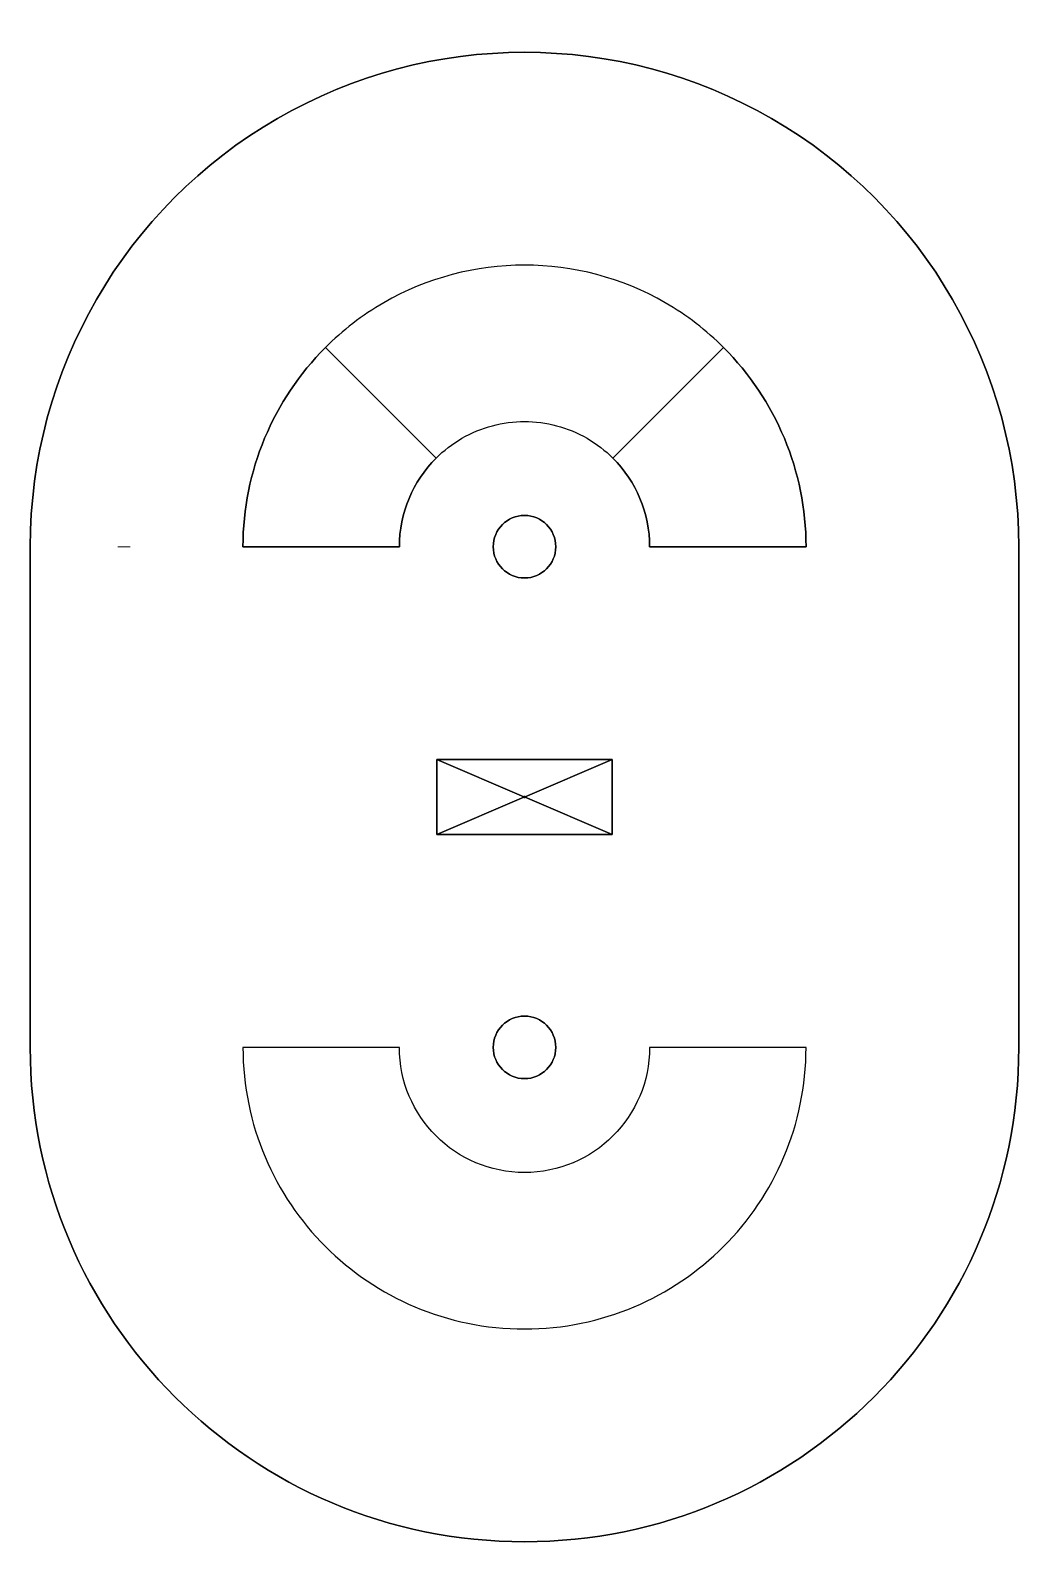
# Model space of a CAD drawing. Header units: millimetres. Extents: x -79 to 79, y -119 to 123.
import ezdxf

# ---------------------------------------------------------------- set-up
doc = ezdxf.new("R2010")
doc.units = ezdxf.units.MM
doc.header["$MEASUREMENT"] = 0
doc.layers.add('Layer 1', color=7, linetype='Continuous')

msp = doc.modelspace()

# ---------------------------------------------------------------- linework, layer by layer
at = {"layer": 'Layer 1', "color": 7}
for points, knots in [([(-79, 40.0001), (-79, 40.0001), (-79, -40.0001), (-79, -40.0001), (-79, -40.0001), (-79, -83.6302), (-43.6308, -118.9999), (0, -118.9999), (0, -118.9999), (43.6301, -119.0001), (78.9996, -83.6309), (79, -40.0001), (79, -40.0001), (79, -40.0001), (79, 40.0001), (79, 40.0001), (79, 40.0001), (79, 68.224), (63.9427, 94.3038), (39.4998, 108.416), (39.4998, 108.416), (15.0573, 122.5278), (-15.0573, 122.5278), (-39.4998, 108.416), (-39.4998, 108.416), (-63.9428, 94.3038), (-79, 68.224), (-79, 40.0001)], [0, 0, 0, 0, 0.125, 0.125, 0.125, 0.125, 0.25, 0.25, 0.25, 0.25, 0.375, 0.375, 0.375, 0.375, 0.5, 0.5, 0.5, 0.5, 0.625, 0.625, 0.625, 0.625, 0.75, 0.75, 0.75, 0.75, 1, 1, 1, 1]), ([(-79, -40.0001), (-79, -40.0001), (-79, 40.0001), (-79, 40.0001), (-79, 40.0001), (-79, 68.224), (-63.9428, 94.3038), (-39.4998, 108.416), (-39.4998, 108.416), (-15.0573, 122.5278), (15.0573, 122.5278), (39.4998, 108.416), (39.4998, 108.416), (63.9427, 94.3038), (79, 68.224), (79, 40.0001), (79, 40.0001), (79, 40.0001), (79, -40.0004), (79, -40.0004), (79, -40.0004), (78.9996, -83.6309), (43.6301, -119.0001), (0, -118.9999), (0, -118.9999), (-43.6308, -118.9999), (-79, -83.6302), (-79, -40.0001)], [0, 0, 0, 0, 0.125, 0.125, 0.125, 0.125, 0.25, 0.25, 0.25, 0.25, 0.375, 0.375, 0.375, 0.375, 0.5, 0.5, 0.5, 0.5, 0.625, 0.625, 0.625, 0.625, 0.75, 0.75, 0.75, 0.75, 1, 1, 1, 1]), ([(0, 60.0001), (-3.453, 60.0001), (-6.906, 59.1068), (-9.9998, 57.3204), (-9.9998, 57.3204), (-11.5341, 56.4346), (-12.9222, 55.3628), (-14.1425, 54.1426), (-14.1425, 54.1426), (-17.8439, 50.4405), (-20, 45.3739), (-20, 40.0001), (-20, 40.0001), (-20, 40.0001), (-45, 40.0001), (-45, 40.0001), (-45, 40.0001), (-45, 52.0912), (-40.1486, 63.4915), (-31.8206, 71.8206), (-31.8206, 71.8206), (-29.0752, 74.5663), (-25.9517, 76.9782), (-22.5002, 78.9711), (-22.5002, 78.9711), (-15.5384, 82.9903), (-7.7692, 85), (0, 85), (0, 85), (7.7692, 85), (15.5385, 82.9903), (22.5002, 78.9711), (22.5002, 78.9711), (25.9517, 76.9782), (29.0752, 74.5663), (31.8206, 71.8206), (31.8206, 71.8206), (40.1486, 63.4915), (45, 52.0912), (45, 40.0001), (45, 40.0001), (45, 40.0001), (20, 40.0001), (20, 40.0001), (20, 40.0001), (20, 45.3739), (17.8439, 50.4405), (14.1425, 54.1426), (14.1425, 54.1426), (12.9223, 55.3628), (11.5341, 56.4349), (9.9998, 57.3204), (9.9998, 57.3204), (6.906, 59.1068), (3.453, 60.0001), (0, 60.0001)], [0, 0, 0, 0, 0.06666667, 0.06666667, 0.06666667, 0.06666667, 0.13333333, 0.13333333, 0.13333333, 0.13333333, 0.2, 0.2, 0.2, 0.2, 0.26666667, 0.26666667, 0.26666667, 0.26666667, 0.33333333, 0.33333333, 0.33333333, 0.33333333, 0.4, 0.4, 0.4, 0.4, 0.46666667, 0.46666667, 0.46666667, 0.46666667, 0.53333333, 0.53333333, 0.53333333, 0.53333333, 0.6, 0.6, 0.6, 0.6, 0.66666667, 0.66666667, 0.66666667, 0.66666667, 0.73333333, 0.73333333, 0.73333333, 0.73333333, 0.8, 0.8, 0.8, 0.8, 0.86666667, 0.86666667, 0.86666667, 0.86666667, 1, 1, 1, 1]), ([(-45, 40.0001), (-45, 40.0001), (-20, 40.0001), (-20, 40.0001), (-20, 40.0001), (-20, 45.3739), (-17.8439, 50.4405), (-14.1422, 54.1422), (-14.1422, 54.1422), (-14.1422, 54.1422), (-31.8206, 71.8206), (-31.8206, 71.8206), (-31.8206, 71.8206), (-40.1486, 63.4915), (-45, 52.0912), (-45, 40.0001)], [0, 0, 0, 0, 0.2, 0.2, 0.2, 0.2, 0.4, 0.4, 0.4, 0.4, 0.6, 0.6, 0.6, 0.6, 1, 1, 1, 1]), ([(20, 40.0001), (20, 40.0001), (45, 40.0001), (45, 40.0001), (45, 40.0001), (45, 52.0912), (40.1486, 63.4915), (31.8199, 71.8199), (31.8199, 71.8199), (31.8199, 71.8199), (14.1425, 54.1426), (14.1425, 54.1426), (14.1425, 54.1426), (17.8439, 50.4405), (20, 45.3739), (20, 40.0001)], [0, 0, 0, 0, 0.2, 0.2, 0.2, 0.2, 0.4, 0.4, 0.4, 0.4, 0.6, 0.6, 0.6, 0.6, 1, 1, 1, 1]), ([(0, 35.0001), (2.7615, 35.0001), (4.9999, 37.2385), (4.9999, 40.0001), (4.9999, 40.0001), (4.9999, 42.7612), (2.7615, 45), (0, 45), (0, 45), (-2.7615, 45), (-4.9999, 42.7612), (-4.9999, 40.0001), (-4.9999, 40.0001), (-4.9999, 37.2385), (-2.7615, 35.0001), (0, 35.0001)], [0, 0, 0, 0, 0.2, 0.2, 0.2, 0.2, 0.4, 0.4, 0.4, 0.4, 0.6, 0.6, 0.6, 0.6, 1, 1, 1, 1]), ([(0, 35.0001), (-2.7615, 35.0001), (-4.9999, 37.2385), (-4.9999, 40.0001), (-4.9999, 40.0001), (-4.9999, 42.7612), (-2.7615, 45), (0, 45), (0, 45), (2.7615, 45), (4.9999, 42.7612), (4.9999, 40.0001), (4.9999, 40.0001), (4.9999, 37.2385), (2.7615, 35.0001), (0, 35.0001)], [0, 0, 0, 0, 0.2, 0.2, 0.2, 0.2, 0.4, 0.4, 0.4, 0.4, 0.6, 0.6, 0.6, 0.6, 1, 1, 1, 1]), ([(-14, -6.0001), (-14, -6.0001), (-0.0921, -0.0395), (-0.0921, -0.0395), (-0.0921, -0.0395), (-0.097, -0.0272), (-0.1002, -0.0141), (-0.1002, 0), (-0.1002, 0), (-0.1002, 0.0141), (-0.097, 0.0272), (-0.0921, 0.0395), (-0.0921, 0.0395), (-0.0921, 0.0395), (-14, 6), (-14, 6), (-14, 6), (-14, 6), (-14, -6.0001), (-14, -6.0001)], [0, 0, 0, 0, 0.16666667, 0.16666667, 0.16666667, 0.16666667, 0.33333333, 0.33333333, 0.33333333, 0.33333333, 0.5, 0.5, 0.5, 0.5, 0.66666667, 0.66666667, 0.66666667, 0.66666667, 1, 1, 1, 1]), ([(0.0921, 0.0395), (0.0921, 0.0395), (14, 6), (14, 6), (14, 6), (14, 6), (-14, 6), (-14, 6), (-14, 6), (-14, 6), (-0.0921, 0.0395), (-0.0921, 0.0395), (-0.0921, 0.0395), (-0.0766, 0.0751), (-0.0413, 0.1002), (0, 0.1002), (0, 0.1002), (0.0413, 0.1002), (0.0766, 0.0751), (0.0921, 0.0395)], [0, 0, 0, 0, 0.16666667, 0.16666667, 0.16666667, 0.16666667, 0.33333333, 0.33333333, 0.33333333, 0.33333333, 0.5, 0.5, 0.5, 0.5, 0.66666667, 0.66666667, 0.66666667, 0.66666667, 1, 1, 1, 1]), ([(-14, -6.0001), (-14, -6.0001), (-14, 6), (-14, 6), (-14, 6), (-14, 6), (14, 6), (14, 6), (14, 6), (14, 6), (14, -6.0001), (14, -6.0001), (14, -6.0001), (14, -6.0001), (-14, -6.0001), (-14, -6.0001)], [0, 0, 0, 0, 0.2, 0.2, 0.2, 0.2, 0.4, 0.4, 0.4, 0.4, 0.6, 0.6, 0.6, 0.6, 1, 1, 1, 1]), ([(-14, -6.0001), (-14, -6.0001), (-0.0921, -0.0395), (-0.0921, -0.0395), (-0.0921, -0.0395), (-0.097, -0.0272), (-0.1002, -0.0141), (-0.1002, 0), (-0.1002, 0), (-0.1002, 0.0141), (-0.097, 0.0272), (-0.0921, 0.0395), (-0.0921, 0.0395), (-0.0921, 0.0395), (-14, 6), (-14, 6), (-14, 6), (-14, 6), (-14, -6.0001), (-14, -6.0001)], [0, 0, 0, 0, 0.16666667, 0.16666667, 0.16666667, 0.16666667, 0.33333333, 0.33333333, 0.33333333, 0.33333333, 0.5, 0.5, 0.5, 0.5, 0.66666667, 0.66666667, 0.66666667, 0.66666667, 1, 1, 1, 1]), ([(-14, 6), (-14, 6), (-0.0921, 0.0395), (-0.0921, 0.0395), (-0.0921, 0.0395), (-0.0766, 0.0751), (-0.0413, 0.1002), (0, 0.1002), (0, 0.1002), (0.0413, 0.1002), (0.0766, 0.0751), (0.0921, 0.0395), (0.0921, 0.0395), (0.0921, 0.0395), (14, 6), (14, 6), (14, 6), (14, 6), (-14, 6), (-14, 6)], [0, 0, 0, 0, 0.16666667, 0.16666667, 0.16666667, 0.16666667, 0.33333333, 0.33333333, 0.33333333, 0.33333333, 0.5, 0.5, 0.5, 0.5, 0.66666667, 0.66666667, 0.66666667, 0.66666667, 1, 1, 1, 1]), ([(0.0921, -0.0395), (0.0921, -0.0395), (14, -6.0001), (14, -6.0001), (14, -6.0001), (14, -6.0001), (14, 6), (14, 6), (14, 6), (14, 6), (0.0921, 0.0395), (0.0921, 0.0395), (0.0921, 0.0395), (0.097, 0.0272), (0.1002, 0.0141), (0.1002, 0), (0.1002, 0), (0.1002, -0.0141), (0.097, -0.0272), (0.0921, -0.0395)], [0, 0, 0, 0, 0.16666667, 0.16666667, 0.16666667, 0.16666667, 0.33333333, 0.33333333, 0.33333333, 0.33333333, 0.5, 0.5, 0.5, 0.5, 0.66666667, 0.66666667, 0.66666667, 0.66666667, 1, 1, 1, 1]), ([(0.0921, -0.0395), (0.0921, -0.0395), (14, -6.0001), (14, -6.0001), (14, -6.0001), (14, -6.0001), (14, 6), (14, 6), (14, 6), (14, 6), (0.0921, 0.0395), (0.0921, 0.0395), (0.0921, 0.0395), (0.097, 0.0272), (0.1002, 0.0141), (0.1002, 0), (0.1002, 0), (0.1002, -0.0141), (0.097, -0.0272), (0.0921, -0.0395)], [0, 0, 0, 0, 0.16666667, 0.16666667, 0.16666667, 0.16666667, 0.33333333, 0.33333333, 0.33333333, 0.33333333, 0.5, 0.5, 0.5, 0.5, 0.66666667, 0.66666667, 0.66666667, 0.66666667, 1, 1, 1, 1]), ([(-14, -6.0001), (-14, -6.0001), (14, -6.0001), (14, -6.0001), (14, -6.0001), (14, -6.0001), (0.0921, -0.0395), (0.0921, -0.0395), (0.0921, -0.0395), (0.0766, -0.0748), (0.0413, -0.1002), (0, -0.1002), (0, -0.1002), (-0.0413, -0.1002), (-0.0766, -0.0748), (-0.0921, -0.0395), (-0.0921, -0.0395), (-0.0921, -0.0395), (-14, -6.0001), (-14, -6.0001)], [0, 0, 0, 0, 0.16666667, 0.16666667, 0.16666667, 0.16666667, 0.33333333, 0.33333333, 0.33333333, 0.33333333, 0.5, 0.5, 0.5, 0.5, 0.66666667, 0.66666667, 0.66666667, 0.66666667, 1, 1, 1, 1]), ([(-14, -6.0001), (-14, -6.0001), (14, -6.0001), (14, -6.0001), (14, -6.0001), (14, -6.0001), (0.0921, -0.0395), (0.0921, -0.0395), (0.0921, -0.0395), (0.0766, -0.0748), (0.0413, -0.1002), (0, -0.1002), (0, -0.1002), (-0.0413, -0.1002), (-0.0766, -0.0748), (-0.0921, -0.0395), (-0.0921, -0.0395), (-0.0921, -0.0395), (-14, -6.0001), (-14, -6.0001)], [0, 0, 0, 0, 0.16666667, 0.16666667, 0.16666667, 0.16666667, 0.33333333, 0.33333333, 0.33333333, 0.33333333, 0.5, 0.5, 0.5, 0.5, 0.66666667, 0.66666667, 0.66666667, 0.66666667, 1, 1, 1, 1]), ([(0, -45), (2.7615, -45), (4.9999, -42.7613), (4.9999, -40.0001), (4.9999, -40.0001), (4.9999, -37.2385), (2.7615, -34.9998), (0, -34.9998), (0, -34.9998), (-2.7615, -34.9998), (-4.9999, -37.2385), (-4.9999, -40.0001), (-4.9999, -40.0001), (-4.9999, -42.7613), (-2.7615, -45), (0, -45)], [0, 0, 0, 0, 0.2, 0.2, 0.2, 0.2, 0.4, 0.4, 0.4, 0.4, 0.6, 0.6, 0.6, 0.6, 1, 1, 1, 1]), ([(0, -34.9998), (2.7615, -34.9998), (4.9999, -37.2385), (4.9999, -40.0001), (4.9999, -40.0001), (4.9999, -42.7613), (2.7615, -45), (0, -45), (0, -45), (-2.7615, -45), (-4.9999, -42.7613), (-4.9999, -40.0001), (-4.9999, -40.0001), (-4.9999, -37.2385), (-2.7615, -34.9998), (0, -34.9998)], [0, 0, 0, 0, 0.2, 0.2, 0.2, 0.2, 0.4, 0.4, 0.4, 0.4, 0.6, 0.6, 0.6, 0.6, 1, 1, 1, 1]), ([(14.1422, -54.1422), (17.7613, -50.5227), (20, -45.5228), (20, -40.0001), (20, -40.0001), (20, -40.0001), (45, -40.0001), (45, -40.0001), (45, -40.0001), (45, -52.4267), (39.9634, -63.6764), (31.8199, -71.8199), (31.8199, -71.8199), (23.6763, -79.9631), (12.4262, -85), (0, -85), (0, -85), (-12.4266, -85), (-23.6763, -79.9631), (-31.8198, -71.8199), (-31.8198, -71.8199), (-39.9634, -63.6764), (-45, -52.4263), (-45, -40.0001), (-45, -40.0001), (-45, -40.0001), (-20, -40.0001), (-20, -40.0001), (-20, -40.0001), (-20, -45.5228), (-17.7613, -50.5227), (-14.1422, -54.1422), (-14.1422, -54.1422), (-10.523, -57.7614), (-5.5227, -60.0001), (0, -60.0001), (0, -60.0001), (5.5227, -60.0001), (10.523, -57.7614), (14.1422, -54.1422)], [0, 0, 0, 0, 0.09090909, 0.09090909, 0.09090909, 0.09090909, 0.18181818, 0.18181818, 0.18181818, 0.18181818, 0.27272727, 0.27272727, 0.27272727, 0.27272727, 0.36363636, 0.36363636, 0.36363636, 0.36363636, 0.45454545, 0.45454545, 0.45454545, 0.45454545, 0.54545455, 0.54545455, 0.54545455, 0.54545455, 0.63636364, 0.63636364, 0.63636364, 0.63636364, 0.72727273, 0.72727273, 0.72727273, 0.72727273, 0.81818182, 0.81818182, 0.81818182, 0.81818182, 1, 1, 1, 1])]:
    msp.add_open_spline(points, degree=3, knots=knots, dxfattribs=at)
at = {"layer": 'Layer 1', "lineweight": 9}
for points, knots in [([(79, 40.0001), (79, 68.224), (63.9427, 94.3038), (39.4998, 108.416), (39.4998, 108.416), (15.0573, 122.5278), (-15.0573, 122.5278), (-39.4998, 108.416), (-39.4998, 108.416), (-63.9428, 94.3038), (-79, 68.224), (-79, 40.0001)], [0, 0, 0, 0, 0.25, 0.25, 0.25, 0.25, 0.5, 0.5, 0.5, 0.5, 1, 1, 1, 1]), ([(4.9999, 40.0001), (4.9999, 42.7612), (2.7615, 45), (0, 45), (0, 45), (-2.7615, 45), (-4.9999, 42.7612), (-4.9999, 40.0001), (-4.9999, 40.0001), (-4.9999, 37.2385), (-2.7615, 35.0001), (0, 35.0001), (0, 35.0001), (2.7615, 35.0001), (4.9999, 37.2385), (4.9999, 40.0001)], [0, 0, 0, 0, 0.2, 0.2, 0.2, 0.2, 0.4, 0.4, 0.4, 0.4, 0.6, 0.6, 0.6, 0.6, 1, 1, 1, 1]), ([(0.1002, 0), (0.1002, 0.0554), (0.0554, 0.1002), (0, 0.1002), (0, 0.1002), (-0.0554, 0.1002), (-0.1002, 0.0554), (-0.1002, 0), (-0.1002, 0), (-0.1002, -0.0554), (-0.0554, -0.1002), (0, -0.1002), (0, -0.1002), (0.0554, -0.1002), (0.1002, -0.0554), (0.1002, 0)], [0, 0, 0, 0, 0.2, 0.2, 0.2, 0.2, 0.4, 0.4, 0.4, 0.4, 0.6, 0.6, 0.6, 0.6, 1, 1, 1, 1]), ([(4.9999, -40.0001), (4.9999, -37.2385), (2.7615, -34.9998), (0, -34.9998), (0, -34.9998), (-2.7615, -34.9998), (-4.9999, -37.2385), (-4.9999, -40.0001), (-4.9999, -40.0001), (-4.9999, -42.7613), (-2.7615, -45), (0, -45), (0, -45), (2.7615, -45), (4.9999, -42.7613), (4.9999, -40.0001)], [0, 0, 0, 0, 0.2, 0.2, 0.2, 0.2, 0.4, 0.4, 0.4, 0.4, 0.6, 0.6, 0.6, 0.6, 1, 1, 1, 1]), ([(-79, -40.0001), (-79, -83.6302), (-43.6308, -118.9999), (0, -118.9999), (0, -118.9999), (43.6301, -119.0001), (78.9996, -83.6309), (79, -40.0004)], [0, 0, 0, 0, 0.33333333, 0.33333333, 0.33333333, 0.33333333, 1, 1, 1, 1])]:
    msp.add_open_spline(points, degree=3, knots=knots, dxfattribs=at)
for points in [[(-79, 40.0001), (-79, 40.0001), (-79, -40.0001), (-79, -40.0001)], [(-65, 40.0001), (-65, 40.0001), (-63, 40.0001), (-63, 40.0001)], [(79, -40.0001), (79, -40.0001), (79, 40.0001), (79, 40.0001)], [(-14, -6.0001), (-14, -6.0001), (-14, 6), (-14, 6)], [(-14, 6), (-14, 6), (14, 6), (14, 6)], [(14, 6), (14, 6), (14, -6.0001), (14, -6.0001)], [(14, -6.0001), (14, -6.0001), (-14, -6.0001), (-14, -6.0001)]]:
    msp.add_open_spline(points, degree=3, dxfattribs=at)
at = {"layer": 'Layer 1'}
msp.add_open_spline([(0.1002, 0), (0.1002, 0.0554), (0.0554, 0.1002), (0, 0.1002), (0, 0.1002), (-0.0554, 0.1002), (-0.1002, 0.0554), (-0.1002, 0), (-0.1002, 0), (-0.1002, -0.0554), (-0.0554, -0.1002), (0, -0.1002), (0, -0.1002), (0.0554, -0.1002), (0.1002, -0.0554), (0.1002, 0)], degree=3, knots=[0, 0, 0, 0, 0.2, 0.2, 0.2, 0.2, 0.4, 0.4, 0.4, 0.4, 0.6, 0.6, 0.6, 0.6, 1, 1, 1, 1], dxfattribs=at)

doc.saveas('drawing.dxf')
